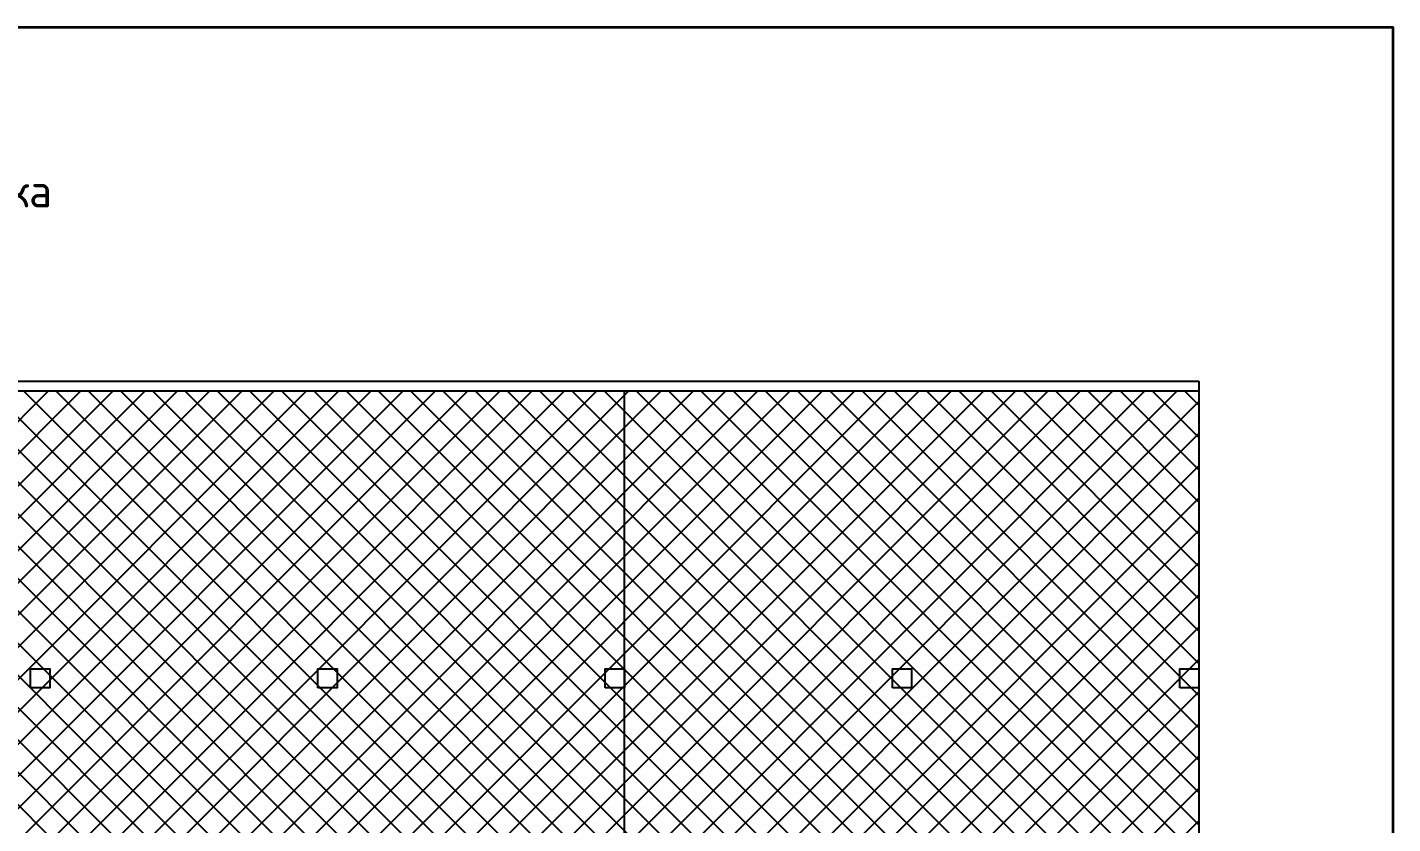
# Model space of a CAD drawing. Extents: x -150237 to 313168, y -187365 to 36962.
# Drawn here: x -25042 to 3475, y -153728 to -137104 of the extents above; entities that cross this region are included whole.
import ezdxf
from ezdxf.enums import TextEntityAlignment as Align

# ---------------------------------------------------------------- set-up
doc = ezdxf.new("R2010")
doc.units = 0
doc.header["$LTSCALE"] = 50
doc.layers.get('0').update_dxf_attribs({"linetype": 'CONTINUOUS'})
doc.layers.add('Colums', color=25, linetype='CONTINUOUS')
doc.layers.add('Стены', color=7, linetype='CONTINUOUS', lineweight=35)
doc.styles.get("Standard").update_dxf_attribs({"font": 'isocpeur.ttf'})

msp = doc.modelspace()

# ---------------------------------------------------------------- hatches: boundary and pattern name
h = msp.add_hatch()
h.set_pattern_fill('ANSI37', color=256, scale=150)
h.set_pattern_definition([(45, (-24859.03474925136, -97807.4775435157), (-336.7596045400932, 336.7596045400933), []), (135, (-24859.03474925136, -97807.4775435157), (-336.7596045400933, -336.7596045400932), [])])
h.paths.add_polyline_path([(-30571.64227664717, -168893.162743893), (-30571.64227664717, -168493.1625682187), (-30721.64140697732, -168493.162743893), (-30721.64140697731, -147293.1619984381), (-32711.64317917793, -147293.162743893), (-32711.64317917793, -144693.162743893), (-571.6435541131132, -144693.162743893), (-571.6422766471724, -168893.162743893)])

# ---------------------------------------------------------------- linework, layer by layer
for p, q in [((-48971.64355411311, -144493.162743893), (-571.6435541131132, -144493.162743893)), ((-571.6435541131132, -144493.162743893), (-571.6422766471724, -168893.162743893)), ((-48771.6414702877, -144693.162743893), (-571.6435541131132, -144693.162743893)), ((-12571.64243974411, -163893.162865066), (-12571.64243974411, -144693.162743893))]:
    msp.add_line(p, q)
at = {"const_width": 10}
msp.add_lwpolyline([(-30571.64227664717, -168893.162743893), (-30571.64227664717, -168493.1625682187), (-30721.64140697732, -168493.162743893), (-30721.64140697731, -147293.1619984381), (-32711.64317917793, -147293.162743893), (-32711.64317917793, -144693.162743893), (-571.6435541131132, -144693.162743893), (-571.6422766471724, -168893.162743893), (-30571.64227664717, -168893.162743893)], close=True, dxfattribs=at)
at = {"layer": 'Colums'}
for points in [[(-24971.64314014944, -150893.1629202571), (-24971.64314014944, -150493.1629202571), (-24571.64314014944, -150493.1629202571), (-24571.64314014944, -150893.1629202571), (-24971.64314014944, -150893.1629202571)], [(-18971.64314014944, -150893.1629202571), (-18971.64314014944, -150493.1629202571), (-18571.64314014944, -150493.1629202571), (-18571.64314014944, -150893.1629202571), (-18971.64314014944, -150893.1629202571)], [(-12971.64314014944, -150893.1629202571), (-12971.64314014944, -150493.1629202571), (-12571.64314014944, -150493.1629202571), (-12571.64314014944, -150893.1629202571), (-12971.64314014944, -150893.1629202571)], [(-6971.64314014944, -150893.1629202571), (-6971.64314014944, -150493.1629202571), (-6571.64314014944, -150493.1629202571), (-6571.64314014944, -150893.1629202571), (-6971.64314014944, -150893.1629202571)], [(-971.6431401494401, -150893.1629202571), (-971.6431401494401, -150493.1629202571), (-571.6431401494401, -150493.1629202571), (-571.6431401494401, -150893.1629202571), (-971.6431401494401, -150893.1629202571)]]:
    msp.add_lwpolyline(points, dxfattribs=at)
at = {"layer": 'Стены'}
msp.add_lwpolyline([(3475.12464468541, -187365.2066501006), (-56273.46632083657, -187365.2066501006), (-56273.46632083657, -137104.3414992497), (3475.12464468541, -137104.3414992497)], close=True, dxfattribs=at)

# ---------------------------------------------------------------- texts
at = {"width": 0.96875}
msp.add_text('План первого этажа', height=700, dxfattribs=at).set_placement((-28841.24537399667, -140865.4408578965), align=Align.CENTER)

doc.saveas('drawing.dxf')
